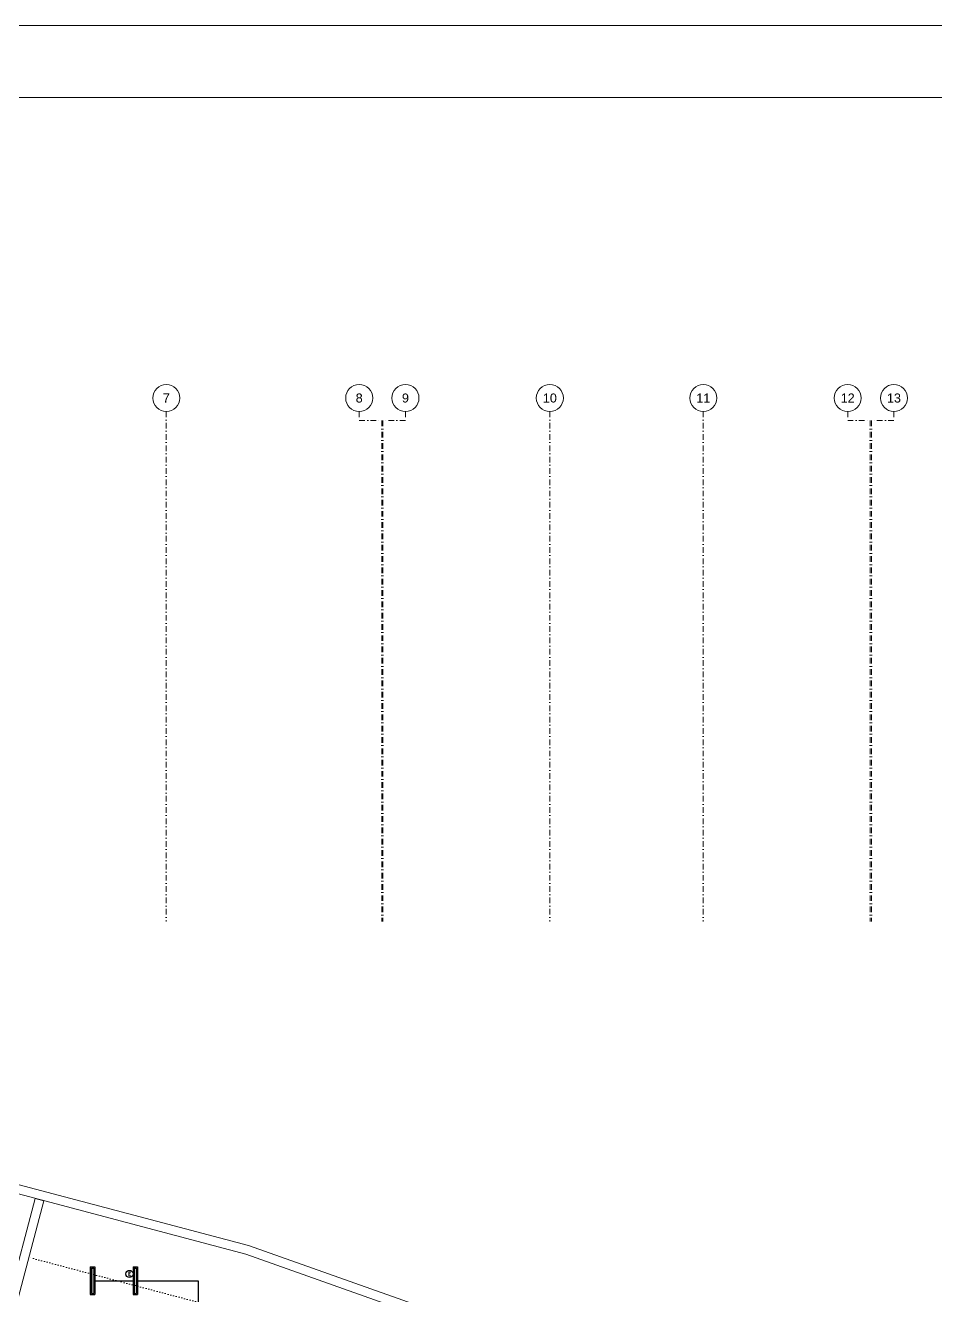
# Model space of a CAD drawing. Header units: metres. Extents: x -13316 to 152404, y -3899 to 30226.
# Drawn here: x 60096 to 64130, y 7292 to 12921 of the extents above; entities that cross this region are included whole.
import ezdxf
from ezdxf.enums import TextEntityAlignment as Align

# ---------------------------------------------------------------- set-up
doc = ezdxf.new("R2010")
doc.units = ezdxf.units.M
doc.header["$LTSCALE"] = 100
doc.header["$MEASUREMENT"] = 0
doc.linetypes.add('DASHDOT2', pattern=[0.5, 0.25, -0.125, 0, -0.125])
doc.linetypes.add('DOT2', pattern=[0.125, 0, -0.125])
doc.layers.get('0').update_dxf_attribs({"color": 9, "lineweight": 9})
for name, color, linetype, lineweight in [('01', 9, 'Continuous', 9), ('06D', 9, 'Continuous', 9), ('20', 9, 'DOT2', 9), ('21', 9, 'Continuous', 9), ('24', 9, 'DASHDOT2', 9), ('40A', 9, 'Continuous', 9), ('E-1x36 W SIVAÜSTÜ FLUORESAN ARMATÜR (ETANŞ)', 7, 'Continuous', 30), ('E-ACİL AYDINLATMA KİTİ', 7, 'Continuous', 30), ('E-KABLO', 7, 'Continuous', 30)]:
    doc.layers.add(name, color=color, linetype=linetype, lineweight=lineweight)
doc.styles.add('Arial', font='arial.ttf', dxfattribs={"height": 2.5})
doc.styles.add('E-YAZI', font='txttw.shx')

# ---------------------------------------------------------------- blocks, each defined once
blk = doc.blocks.new('0_aks')
at = {"linetype": 'Continuous'}
blk.add_circle((0, 0), 3, dxfattribs=at)
at = {"style": 'Arial'}
blk.add_attdef('AKS', text='', height=2, dxfattribs=at).set_placement((0, 0), align=Align.MIDDLE_CENTER)
blk = doc.blocks.new('p-akslar_yeni')
at = {"layer": '24'}
for points in [[(10815, 2315.1), (10815, 55)], [(11670, 2315.1), (11670, 2275.1), (11770, 2275.1), (11770, 55)], [(11875, 2315.1), (11875, 2275.1), (11775, 2275.1), (11775, 55)], [(12515, 2315.1), (12515, 2315.1), (12515, 55)], [(13195, 2315.1), (13195, 55)], [(13835, 2315.1), (13835, 2275.1), (13935, 2275.1), (13935, 55)], [(14040, 2315.1), (14040, 2275.1), (13940, 2275.1), (13940, 55)]]:
    blk.add_lwpolyline(points, dxfattribs=at)
at = {"layer": '21', "xscale": 20, "yscale": 20, "zscale": 20}
for p, values in [((10815, 2375.1), {'AKS': '7'}), ((11670, 2375.1), {'AKS': '8'}), ((11875, 2375.1), {'AKS': '9'}), ((12515, 2375.1), {'AKS': '10'}), ((13195, 2375.1), {'AKS': '11'}), ((13835, 2375.1), {'AKS': '12'}), ((14040, 2375.1), {'AKS': '13'})]:
    blk.add_blockref('0_aks', p, dxfattribs=at).add_auto_attribs(values)
blk = doc.blocks.new('E-LED ETANJ')
at = {"layer": 'E-1x36 W SIVAÜSTÜ FLUORESAN ARMATÜR (ETANŞ)'}
h = blk.add_hatch(color=4, dxfattribs=at)
h.dxf.hatch_style = 1
h.paths.add_polyline_path([(-5, 56.5), (-15, 56.5), (-15, -56.5), (-5, -56.5)])
at = {"layer": 'E-1x36 W SIVAÜSTÜ FLUORESAN ARMATÜR (ETANŞ)', "color": 4}
for p, q in [((-20, 61.5), (0, 61.5)), ((-20, 61.5), (-20, -61.5)), ((-15, 56.5), (-5, 56.5)), ((-15, 56.5), (-15, -56.5)), ((-5, 56.5), (-5, -56.5)), ((0, 61.5), (0, -61.5)), ((-20, -61.5), (0, -61.5)), ((-15, -56.5), (-5, -56.5))]:
    blk.add_line(p, q, dxfattribs=at)
at = {"layer": 'E-1x36 W SIVAÜSTÜ FLUORESAN ARMATÜR (ETANŞ)'}
blk.add_line((0, 61.5), (0, 61.5), dxfattribs=at)
blk = doc.blocks.new('100_ACİL AYDINLATMA KİTİ')
at = {"layer": 'E-ACİL AYDINLATMA KİTİ', "color": 3}
blk.add_circle((0, 0), 1.25, dxfattribs=at)
at = {"layer": 'E-ACİL AYDINLATMA KİTİ', "color": 3, "style": 'E-YAZI'}
blk.add_text('E', height=1.34, dxfattribs=at).set_placement((-0.45, -0.69))
blk = doc.blocks.new('1.bod.mimari.elk')
at = {"layer": '01'}
for points in [[(5506.7, -1741.2), (4752.4, -1474.9), (3694.6, -1194.2), (2863.6, 154.4), (1981.2, 154.4), (1695, -40), (1695, -40), (60, -1150.3), (40, -1163.9), (40, -1188.2), (40, -1370), (40, -1370), (40, -1430), (40, -1430), (40, -1850)], [(0, -2945), (0, -1142.7), (1968.9, 194.4), (2885.9, 194.4), (3720.3, -1159.7), (4764.2, -1436.6), (5520, -1703.5)], [(3643.2, -1655.6), (3701.4, -1670.8), (3819, -1227.3), (3857.7, -1237.5), (3729.8, -1719.6), (3633.1, -1694.3)]]:
    blk.add_lwpolyline(points, dxfattribs=at)
blk = doc.blocks.new('1.bod.mimari1.elk')
at = {"layer": '20'}
blk.add_lwpolyline([(11313.16, -4700), (10818.48, -4391.06), (8921.11, -3452.7), (7718.56, -2913.06), (6516.01, -2373.42), (4675.61, -1723.48), (3791.04, -1488.82)], dxfattribs=at)

msp = doc.modelspace()

# ---------------------------------------------------------------- linework, layer by layer
at = {"layer": '40A'}
for points in [[(74479.28, -3898.56), (46479.28, -3898.56), (46479.28, 12921.44), (74479.28, 12921.44)], [(46799.28, 12601.44), (72319.52, 12601.44), (72319.52, -3578.56), (46799.28, -3578.56)]]:
    msp.add_lwpolyline(points, close=True, dxfattribs=at)
at = {"layer": 'E-KABLO', "color": 6}
for p, q in [((60403.17, 7357.73), (60572.66, 7357.73)), ((60592.66, 7357.73), (60861.56, 7357.73)), ((60861.56, 7357.73), (60861.56, 7174))]:
    msp.add_line(p, q, dxfattribs=at)

# ---------------------------------------------------------------- block references
at = {"layer": '06D'}
for name in ['1.bod.mimari.elk', '1.bod.mimari1.elk']:
    msp.add_blockref(name, (56320, 8950), dxfattribs=at)
at = {"layer": '24'}
msp.add_blockref('p-akslar_yeni', (49905, 8895), dxfattribs=at)
at = {"layer": 'E-1x36 W SIVAÜSTÜ FLUORESAN ARMATÜR (ETANŞ)', "color": 2}
for p in [(60403.17, 7357.73), (60592.66, 7357.73)]:
    msp.add_blockref('E-LED ETANJ', p, dxfattribs=at)
at = {"layer": 'E-ACİL AYDINLATMA KİTİ', "xscale": 12.8, "yscale": 12.8, "zscale": 12.8}
msp.add_blockref('100_ACİL AYDINLATMA KİTİ', (60556.65, 7387.97), dxfattribs=at)

doc.saveas('drawing.dxf')
